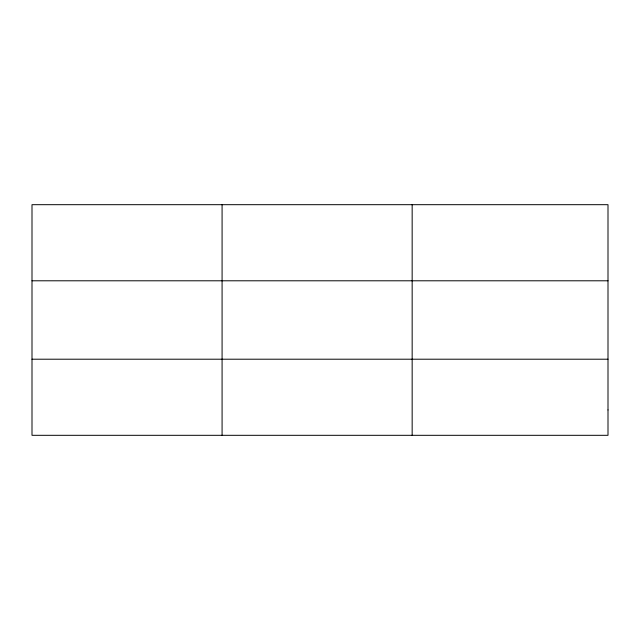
<?xml version="1.0" encoding="UTF-8"?>
<svg xmlns="http://www.w3.org/2000/svg" width="640" height="640" viewBox="0 0 640 640"><rect width="100%" height="100%" fill="white"/><g stroke="black" fill="none" stroke-linecap="round" stroke-linejoin="round"><path stroke-width="0.96" d="M222.08 204.688L222.08 435.312M412.16 204.688L412.16 435.312M32 280.792L608 280.792M32 359.208L608 359.208M608 409.944L608 435.312L32 435.312L32 204.688L608 204.688L608 409.944"/></g></svg>
